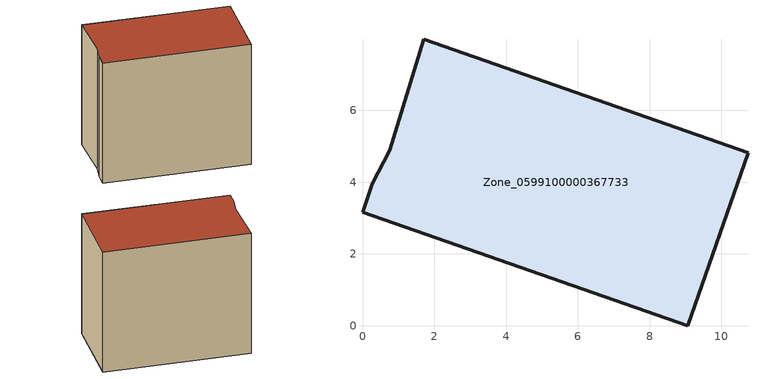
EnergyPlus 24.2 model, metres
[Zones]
Zone_0599100000367733
 floor ground (C_G): 0.76,4.89 1.7,7.98 10.74,4.82 9.06,0 0,3.16 0.28,3.95 z0
 wall outside (C_F): 9.06,0 10.74,4.82 1.7,7.98 0.76,4.89 0.28,3.95 0,3.16 9.06,0 z0:8.56
 roof outside (C_R): 1.7,7.98 0.76,4.89 0.28,3.95 0,3.16 9.06,0 10.74,4.82 z8.56
[BUILDING]
Pand.0599100000367733: North Axis=0; Terrain=City; Loads Convergence Tolerance Value=0.04; Temperature Convergence Tolerance Value=0.4; Solar Distribution=FullExterior; Maximum Number of Warmup Days=25; Minimum Number of Warmup Days=1
[Site:Location]
Rotterdam.The.Hague.AP_ZH_NLD Design_Conditions: Latitude=51.96; Longitude=4.45; Time Zone=1; Elevation=-4.5
[SITE:GROUNDTEMPERATURE:BUILDINGSURFACE]
18, 18, 18, 18, 18, 18, 18, 18, 18, 18, 18, 18
[MATERIAL] Thermal Absorptance=0.9; Solar Absorptance=0.7; Visible Absorptance=0.7
Name | Roughness | Thickness | Conductivity | Density | Specific Heat
G.TI.1992-2005 | MediumSmooth | 0.15 | 0.06 | 540 | 1210
F.TI.1992-2005 | Rough | 0.3 | 0.12 | 1920 | 840
R.TI.1992-2005 | MediumRough | 0.2 | 0.08 | 1500 | 1000
[CONSTRUCTION]
C_G: G.TI.1992-2005
C_F: F.TI.1992-2005
C_R: R.TI.1992-2005
[ZONE]
Zone_0599100000367733: Type=1; Multiplier=1; Ceiling Height=Autocalculate; Volume=Autocalculate; Floor Area=autocalculate; Part of Total Floor Area=Yes
[ZONEINFILTRATION:DESIGNFLOWRATE]
Infil_Zone_0599100000367733: Zone or ZoneList or Space or SpaceList=Zone_0599100000367733; Schedule=AlwaysOn; Design Flow Rate Calculation Method=Flow/Area; Flow Rate per Floor Area=0.0015; Constant Term Coefficient=1; Temperature Term Coefficient=0; Velocity Term Coefficient=0; Velocity Squared Term Coefficient=0
[HVACTEMPLATE:ZONE:IDEALLOADSAIRSYSTEM]
Zone_0599100000367733: Maximum Heating Supply Air Temperature=50; Minimum Cooling Supply Air Temperature=13; Maximum Heating Supply Air Humidity Ratio=0.0156; Minimum Cooling Supply Air Humidity Ratio=0.0077; Heating Limit=NoLimit; Cooling Limit=NoLimit; Dehumidification Control Type=ConstantSensibleHeatRatio; Cooling Sensible Heat Ratio=0.7; Dehumidification Setpoint=60; Humidification Control Type=None; Humidification Setpoint=30; Outdoor Air Method=None; Outdoor Air Flow Rate per Person=0.00944; Outdoor Air Flow Rate per Zone Floor Area=0; Outdoor Air Flow Rate per Zone=0; Demand Controlled Ventilation Type=None; Outdoor Air Economizer Type=NoEconomizer; Heat Recovery Type=None; Sensible Heat Recovery Effectiveness=0.7; Latent Heat Recovery Effectiveness=0.65
[ZONECONTROL:THERMOSTAT]
ThermostatControl_Zone_0599100000367733: Zone or ZoneList=Zone_0599100000367733; Control Type Schedule=DualSetpointControlType; Control 1=Thermostat_Zone_0599100000367733; Temperature Difference Between Cutout And Setpoint=0
[THERMOSTATSETPOINT:DUALSETPOINT]
Thermostat_Zone_0599100000367733: Heating Setpoint Temperature Schedule=HeatingSetpoint_Zone_0599100000367733; Cooling Setpoint Temperature Schedule=CoolingSetpoint_Zone_0599100000367733
[SCHEDULE:COMPACT]
HeatingSetpoint_Zone_0599100000367733: Through: 12/31, For: AllDays, Until: 24:00, 21
CoolingSetpoint_Zone_0599100000367733: Through: 12/31, For: AllDays, Until: 24:00, 24
DualSetpointControlType: Through: 12/31, For: AllDays, Until: 24:00, 4
AlwaysOn: Through: 12/31, For: AllDays, Until: 24:00, 1
